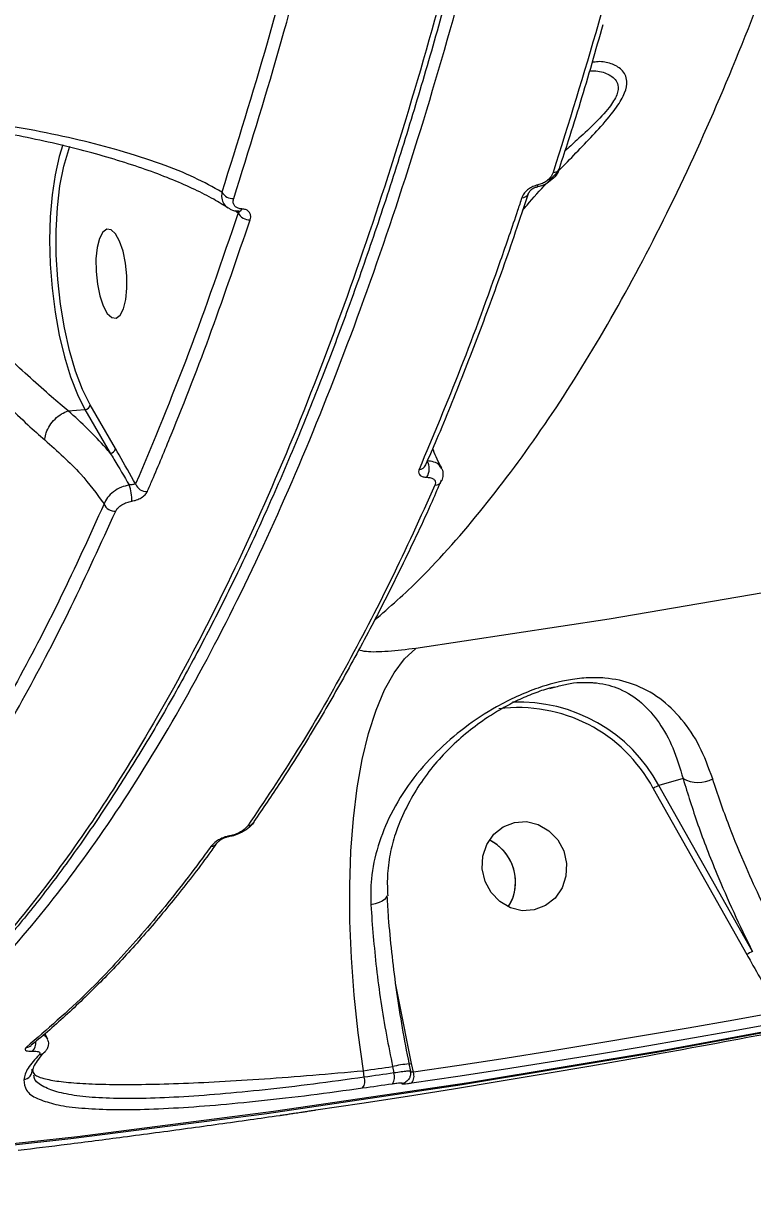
# Model space of a CAD drawing. Header units: millimetres. Extents: x -4335 to 4318, y -3792 to 3101.
# Drawn here: x 1730 to 1803, y -588 to -470.4 of the extents above; entities that cross this region are included whole.
import ezdxf

# ---------------------------------------------------------------- set-up
doc = ezdxf.new("R2010")
doc.units = ezdxf.units.MM
for name, color, linetype in [('DIKOM_ЗОНА', 80, 'Continuous'), ('DIKOM_ОБЪЕКТ', 7, 'Continuous'), ('DIKOM_РАЗМЕР_ЗОНА', 7, 'Continuous'), ('DIKOM_РАЗМЕР_ОБЪЕКТА', 7, 'Continuous')]:
    doc.layers.add(name, color=color, linetype=linetype)
doc.styles.add('style1', font='arial.ttf', dxfattribs={"width": 0.8})
doc.dimstyles.new('1-50', dxfattribs={"dimtxt": 300, "dimasz": 200, "dimexe": 100, "dimexo": 0, "dimgap": 100, "dimtad": 1, "dimtxsty": 'style1', "dimcen": 200, "dimclrd": 7, "dimclre": 7, "dimclrt": 7, "dimadec": 1, "dimazin": 2, "dimtfac": 1, "dimtmove": 0, "dimatfit": 2, "dimfxl": 0, "dimlwd": 25, "dimlwe": 18, "dimarcsym": 0})

# ---------------------------------------------------------------- blocks, each defined once
blk = doc.blocks.new('*D1')
at = {"layer": 'Defpoints', "color": 0, "transparency": 16777216}
for p in [(4316.09, -116.68), (-3504.99, -2016.22), (4316.09, -3691.68)]:
    blk.add_point(p, dxfattribs=at)
at = {"layer": 'DIKOM_РАЗМЕР_ЗОНА', "color": 7, "lineweight": 18, "transparency": 16777216}
for p, q in [((4316.09, -116.68), (4316.09, -3791.68)), ((-3504.99, -2016.22), (-3504.99, -3791.68))]:
    blk.add_line(p, q, dxfattribs=at)
at = {"layer": 'DIKOM_РАЗМЕР_ЗОНА', "color": 7, "lineweight": 25, "transparency": 16777216}
blk.add_line((-3304.99, -3691.68), (4116.09, -3691.68), dxfattribs=at)
at = {"layer": 'DIKOM_РАЗМЕР_ЗОНА', "color": 7, "transparency": 16777216}
for points in [[(-3304.99, -3658.35), (-3304.99, -3725.02), (-3504.99, -3691.68)], [(4116.09, -3658.35), (4116.09, -3725.02), (4316.09, -3691.68)]]:
    blk.add_solid(points, dxfattribs=at)
at = {"layer": 'DIKOM_РАЗМЕР_ЗОНА', "color": 7, "transparency": 16777216, "insert": (133.35, -3438.51), "char_height": 300, "attachment_point": 5, "style": 'style1'}
blk.add_mtext('7850', dxfattribs=at)
blk = doc.blocks.new('*D2')
at = {"layer": 'Defpoints', "color": 0, "transparency": 16777216}
for p in [(2711.72, 601.17), (-2007.01, 181.47), (-2007.01, -2298.93)]:
    blk.add_point(p, dxfattribs=at)
at = {"layer": 'DIKOM_РАЗМЕР_ОБЪЕКТА', "color": 7, "lineweight": 18, "transparency": 16777216}
for p, q in [((2711.72, 601.17), (2711.72, -2398.93)), ((-2007.01, 181.47), (-2007.01, -2398.93))]:
    blk.add_line(p, q, dxfattribs=at)
at = {"layer": 'DIKOM_РАЗМЕР_ОБЪЕКТА', "color": 7, "lineweight": 25, "transparency": 16777216}
blk.add_line((2511.72, -2298.93), (-1807.01, -2298.93), dxfattribs=at)
at = {"layer": 'DIKOM_РАЗМЕР_ОБЪЕКТА', "color": 7, "transparency": 16777216}
for points in [[(-1807.01, -2265.6), (-1807.01, -2332.27), (-2007.01, -2298.93)], [(2511.72, -2265.6), (2511.72, -2332.27), (2711.72, -2298.93)]]:
    blk.add_solid(points, dxfattribs=at)
at = {"layer": 'DIKOM_РАЗМЕР_ОБЪЕКТА', "color": 7, "transparency": 16777216, "insert": (-22.56, -2045.76), "char_height": 300, "attachment_point": 5, "style": 'style1'}
blk.add_mtext('4750', dxfattribs=at)

msp = doc.modelspace()

# ---------------------------------------------------------------- linework, layer by layer
at = {"layer": 'DIKOM_ЗОНА', "color": 3, "lineweight": 15}
msp.add_lwpolyline([(1629.814, 3100.338, -0.4205658), (4317.777, 469.92), (4317.777, -16.224, -0.4142136), (1317.777, -3016.224), (-2004.986, -3016.224, -0.4142136), (-3504.986, -1516.224), (-3504.986, 1600.338, -0.4142136), (-2004.986, 3100.338), (1629.814, 3100.338)], format="xyb", dxfattribs=at)
at = {"layer": 'DIKOM_ОБЪЕКТ', "color": 7, "linetype": 'Continuous', "lineweight": 15}
for p, q in [((1783.72, -484.961), (1783.736, -484.899)), ((1781.43, -486.866), (1781.425, -486.868)), ((1751.189, -489.21), (1751.503, -489.441)), ((1751.567, -489.289), (1751.585, -489.288)), ((1739.214, -513.088), (1736.687, -508.704)), ((1734.481, -509.291), (1734.477, -509.292)), ((1734.481, -509.291), (1736.153, -509.155)), ((1736.153, -509.155), (1738.68, -513.54)), ((1771.876, -516.33), (1771.897, -516.276)), ((1782.715, -537.149), (1783.185, -537.025)), ((1796.083, -546.184), (1793.659, -546.874)), ((1793.09, -547.164), (1802.47, -563.821)), ((1803.039, -563.531), (1793.659, -546.874)), ((1753.071, -550.563), (1753.103, -550.515)), ((1750.707, -551.963), (1750.579, -551.987)), ((1749.39, -552.628), (1749.377, -552.646)), ((1767.601, -568.377), (1767.255, -566.7)), ((1768.877, -574.755), (1767.601, -568.377)), ((1732.149, -573.574), (1732.108, -573.617)), ((1768.599, -574.785), (1768.597, -574.783)), ((1768.599, -574.785), (1768.753, -575.533)), ((1769.057, -575.627), (1768.877, -574.755)), ((1730.933, -575.593), (1730.853, -575.307)), ((1764.135, -576.127), (1764.067, -575.471)), ((1766.978, -575.055), (1767.111, -575.701))]:
    msp.add_line(p, q, dxfattribs=at)
at = {"layer": 'DIKOM_ОБЪЕКТ', "color": 7, "linetype": 'Continuous', "lineweight": 15, "flags": 128}
for points in [[(1733.952, -482.627), (1733.581, -483.797), (1733.166, -485.613), (1732.862, -487.644), (1732.677, -489.848), (1732.615, -492.175), (1732.677, -494.576), (1732.862, -496.999), (1733.165, -499.391), (1733.581, -501.7), (1734.1, -503.876), (1734.711, -505.872), (1735.4, -507.645), (1736.153, -509.155)], [(1736.687, -508.704), (1735.918, -507.15), (1735.219, -505.315), (1734.606, -503.244), (1734.095, -500.986), (1733.698, -498.597), (1733.424, -496.134), (1733.28, -493.656), (1733.269, -491.224), (1733.393, -488.895), (1733.647, -486.728), (1734.025, -484.772), (1734.52, -483.077), (1734.644, -482.741)], [(1781.519, -486.644), (1781.51, -486.714), (1781.496, -486.772), (1781.479, -486.817), (1781.458, -486.848), (1781.434, -486.865), (1781.43, -486.866)], [(1739.271, -500), (1739.672, -499.7), (1740.002, -499.062), (1740.236, -498.139), (1740.354, -497.004), (1740.347, -495.75), (1740.215, -494.479), (1739.968, -493.293), (1739.628, -492.288), (1739.221, -491.547), (1738.78, -491.128), (1738.341, -491.067), (1737.94, -491.367), (1737.61, -492.005), (1737.376, -492.928), (1737.258, -494.063), (1737.265, -495.317), (1737.398, -496.589), (1737.644, -497.774), (1737.985, -498.779), (1738.392, -499.52), (1738.832, -499.939), (1739.271, -500)], [(1922.205, -499.468), (1903.404, -504.94), (1884.501, -510.053), (1865.505, -514.807), (1846.419, -519.199), (1827.251, -523.228), (1808.006, -526.893), (1788.691, -530.193), (1769.312, -533.126)], [(1764.067, -575.471), (1763.532, -571.689), (1763.124, -567.907), (1762.844, -564.16), (1762.696, -560.481), (1762.682, -556.905), (1762.801, -553.464), (1763.052, -550.189), (1763.434, -547.11), (1763.942, -544.256), (1764.571, -541.652), (1765.317, -539.322), (1766.172, -537.287), (1767.129, -535.566), (1768.179, -534.175), (1769.312, -533.126)], [(1908.197, -546.83), (1890.562, -551.814), (1871.446, -556.849), (1852.24, -561.53), (1832.947, -565.855), (1813.576, -569.822), (1794.13, -573.431), (1774.617, -576.679), (1755.041, -579.567), (1735.41, -582.094), (1715.729, -584.258), (1696.003, -586.058)], [(1695.34, -586.247), (1715.065, -584.446), (1734.746, -582.282), (1754.378, -579.756), (1773.953, -576.868), (1793.466, -573.619), (1812.912, -570.011), (1832.284, -566.044), (1851.576, -561.719), (1870.783, -557.038), (1889.898, -552.002), (1900.703, -548.988)], [(1784.12, -553.437), (1784.404, -554.686), (1784.346, -555.957), (1783.95, -557.147), (1783.248, -558.16), (1782.298, -558.914), (1781.175, -559.347), (1779.972, -559.426), (1778.786, -559.142), (1777.712, -558.52), (1776.837, -557.609), (1776.234, -556.484), (1775.949, -555.236), (1776.008, -553.965), (1776.404, -552.774), (1777.105, -551.761), (1778.056, -551.007), (1779.178, -550.574), (1780.381, -550.495), (1781.568, -550.779), (1782.642, -551.401), (1783.516, -552.312), (1784.12, -553.437)], [(1750.668, -551.92), (1750.66, -551.948), (1750.65, -551.97), (1750.638, -551.984), (1750.625, -551.992), (1750.621, -551.993)], [(1766.37, -557.938), (1766.32, -558.114), (1766.173, -558.289), (1765.936, -558.456), (1765.617, -558.606), (1765.23, -558.735), (1764.79, -558.837)], [(1805.754, -569.572), (1801.179, -570.399), (1796.601, -571.205), (1792.019, -571.992), (1787.434, -572.759), (1782.845, -573.506), (1778.252, -574.233), (1773.656, -574.94), (1769.057, -575.627)], [(1768.898, -576.704), (1773.501, -576.016), (1778.101, -575.308), (1782.697, -574.581), (1787.29, -573.833), (1791.879, -573.066), (1796.465, -572.278), (1801.047, -571.471), (1805.625, -570.643)], [(1791.212, -574.245), (1786.841, -575.015), (1782.256, -575.802), (1777.666, -576.57), (1773.073, -577.317), (1768.477, -578.045), (1763.877, -578.752), (1759.274, -579.44)], [(1764.067, -575.471), (1764.431, -575.419), (1764.795, -575.368), (1765.159, -575.316), (1765.523, -575.264), (1765.886, -575.212), (1766.25, -575.159), (1766.614, -575.107), (1766.978, -575.055)], [(1767.111, -575.701), (1766.739, -575.755), (1766.367, -575.808), (1765.995, -575.862), (1765.623, -575.915), (1765.251, -575.968), (1764.879, -576.021), (1764.507, -576.074), (1764.135, -576.127)], [(1763.973, -577.203), (1764.346, -577.151), (1764.718, -577.098), (1765.091, -577.045), (1765.463, -576.991), (1765.835, -576.938), (1766.207, -576.884), (1766.58, -576.831), (1766.952, -576.777)], [(1755.669, -579.985), (1755.297, -580.039), (1754.925, -580.093), (1754.552, -580.146), (1754.18, -580.2), (1753.808, -580.253), (1753.435, -580.306), (1753.063, -580.359), (1752.69, -580.412)]]:
    msp.add_lwpolyline(points, dxfattribs=at)
at = {"layer": 'DIKOM_ОБЪЕКТ', "color": 7, "linetype": 'Continuous', "lineweight": 15}
for centre, radius, start, end in [((1783.054, -484.685), 0.721, 270.21078, 337.47756), ((1750.953, -486.785), 1.221, 207.83501, 275.11335), ((1779.924, -487.198), 0.721, 270.09668, 337.94026), ((1752.592, -488.93), 1.203, 205.16789, 275.39499), ((1751.506, -488.904), 0.392, 281.55083, 338.38854), ((1736.113, -508.566), 0.591, 273.88669, 346.50229), ((1738.64, -512.951), 0.591, 273.88092, 346.49545), ((1769.607, -514.423), 0.752, 271.67312, 336.63328), ((1768.968, -515.115), 1.679, 329.77946, 28.75801), ((1736.815, -518.159), 4.024, 357.13533, 20.80498), ((1742.318, -516.226), 1.16, 200.4688, 274.44584), ((1771.194, -515.996), 0.76, 272.06291, 333.95259), ((1739.146, -518.188), 1.166, 202.41035, 274.10593), ((1779.558, -554.407), 15.349, 28.15617, 97.28031), ((1779.629, -554.436), 15.938, 28.32675, 92.34629), ((1797.573, -543.376), 3.179, 242.05558, 297.60089), ((1794.942, -550.088), 3.461, 111.76092, 122.35384), ((1752.411, -550.087), 0.814, 274.05829, 324.2239), ((1774.681, -556.473), 4.587, 20.1121, 64.48859), ((1774.633, -556.537), 4.665, 327.44676, 64.29993), ((1748.713, -552.155), 0.826, 274.30699, 323.49646), ((1774.676, -556.554), 4.62, 327.34176, 21.0253), ((1804.33, -566.759), 3.476, 111.78948, 122.33501), ((1730.211, -572.272), 0.859, 275.05318, 309.94793), ((1730.153, -572.711), 1.085, 312.19666, 8.59963), ((1731.473, -572.976), 0.903, 276.11546, 314.74286), ((1770.466, -590.876), 16.201, 96.62594, 102.43414), ((1767.571, -568.325), 6.561, 279.04534, 281.47658), ((1729.874, -575.407), 0.984, 278.37744, 5.82325), ((1765.989, -576.085), 1.186, 324.2805, 18.86786), ((1767.948, -576.013), 1.174, 323.98221, 19.20985), ((1763.01, -576.508), 1.188, 324.17248, 18.71975), ((1767.776, -575.798), 0.957, 278.98627, 303.30413)]:
    msp.add_arc(centre, radius, start, end, dxfattribs=at)
for points, knots in [([(1696.003, -586.058), (1697.513, -585.572), (1701.612, -584.253), (1708.185, -581.012), (1715.658, -576.004), (1722.942, -569.694), (1730.005, -562.138), (1736.814, -553.361), (1743.346, -543.382), (1749.583, -532.193), (1755.52, -519.836), (1761.144, -506.361), (1766.427, -491.832), (1771.344, -476.314), (1775.877, -459.849), (1780.01, -442.443), (1783.745, -424.145), (1787.073, -405.019), (1789.98, -385.156), (1792.451, -364.648), (1794.45, -343.81), (1795.983, -322.695), (1797.078, -301.366), (1797.753, -279.621), (1798.005, -257.556), (1797.834, -235.266), (1797.229, -212.528), (1796.161, -189.364), (1794.623, -165.813), (1792.636, -142.236), (1790.21, -118.744), (1787.355, -95.446), (1784.078, -72.417), (1780.374, -49.701), (1776.259, -27.329), (1771.748, -5.369), (1766.866, 16.082), (1761.626, 36.907), (1756.426, 55.792), (1752.863, 67.441), (1751.272, 72.64)], [0, 0, 0, 0, 0.0156523, 0.0424897, 0.0694115, 0.0963765, 0.1233416, 0.1502635, 0.1771009, 0.2039381, 0.23086, 0.2578252, 0.2847902, 0.311712, 0.3385495, 0.3653868, 0.3923086, 0.4192736, 0.4462388, 0.4731606, 0.499998, 0.5258463, 0.55177, 0.5777323, 0.6036945, 0.6296183, 0.6554665, 0.6823039, 0.7092259, 0.736191, 0.7631561, 0.7900781, 0.8169154, 0.8437529, 0.8706749, 0.89764, 0.9246051, 0.9515271, 0.9783644, 1, 1, 1, 1]), ([(1749.398, 72.488), (1750.552, 68.735), (1753.662, 58.626), (1758.47, 41.56), (1763.724, 21.192), (1768.674, 0.026), (1773.295, -21.883), (1777.561, -44.479), (1781.379, -67.263), (1784.746, -90.153), (1787.669, -113.066), (1790.197, -136.374), (1792.302, -160.014), (1793.967, -183.907), (1795.155, -207.53), (1795.875, -230.807), (1796.141, -253.672), (1795.96, -276.497), (1795.312, -299.201), (1794.189, -321.7), (1792.614, -343.498), (1790.604, -364.537), (1788.184, -384.776), (1785.315, -404.545), (1781.987, -423.754), (1778.201, -442.321), (1774.04, -459.837), (1769.528, -476.266), (1764.694, -491.597), (1759.46, -506.082), (1753.827, -519.63), (1747.806, -532.171), (1741.794, -542.952), (1735.862, -552.138), (1730.069, -559.912), (1724.069, -566.796), (1717.878, -572.783), (1711.552, -577.72), (1706.632, -580.965), (1703.806, -582.249), (1703.142, -582.55)], [0, 0, 0, 0, 0.0161604, 0.0435372, 0.070935, 0.0983118, 0.1264838, 0.1546787, 0.1828507, 0.2102274, 0.2376252, 0.265002, 0.293174, 0.3213689, 0.3495408, 0.3769176, 0.4043154, 0.4316921, 0.4598641, 0.488059, 0.5162311, 0.5436078, 0.5710056, 0.5983824, 0.6265543, 0.6547492, 0.6829212, 0.7102978, 0.7376957, 0.7650724, 0.7932442, 0.8214392, 0.8496111, 0.8734383, 0.8972936, 0.9211489, 0.9452304, 0.9693114, 0.9927828, 1, 1, 1, 1]), ([(1765.15, -530.32), (1766.676, -528.976), (1770.404, -525.691), (1776.105, -519.125), (1782.264, -510.854), (1788.174, -501.455), (1793.817, -491.025), (1799.17, -479.571), (1804.22, -467.097), (1808.964, -453.643), (1813.391, -439.259), (1817.481, -424.015), (1821.215, -407.979), (1824.579, -391.192), (1827.56, -373.666), (1830.161, -355.444), (1832.377, -336.592), (1834.2, -317.2), (1835.621, -297.358), (1836.632, -277.111), (1837.225, -256.486), (1837.406, -235.523), (1837.179, -214.301), (1836.547, -192.92), (1835.512, -171.477), (1834.076, -150.022), (1832.231, -128.59), (1829.988, -107.217), (1827.361, -85.984), (1824.364, -64.99), (1821.012, -44.33), (1817.58, -25.584), (1814.183, -8.668), (1811.951, 1.377), (1810.834, 6.4)], [0, 0, 0, 0, 0.0221436, 0.0541073, 0.0861223, 0.1181372, 0.1501014, 0.1819646, 0.2138292, 0.2457941, 0.2778099, 0.309826, 0.341791, 0.3736557, 0.4055426, 0.4375298, 0.469568, 0.5016063, 0.5335939, 0.5654811, 0.5974198, 0.6294585, 0.6615483, 0.6936385, 0.7256777, 0.7576167, 0.7896343, 0.8217518, 0.8539205, 0.8860897, 0.9182079, 0.9502259, 0.9751129, 1, 1, 1, 1]), ([(1793.142, -343.573), (1793.048, -344.731), (1792.668, -349.415), (1791.895, -357.472), (1790.824, -367.716), (1789.645, -377.758), (1788.367, -387.612), (1786.987, -397.28), (1785.507, -406.766), (1783.926, -416.073), (1782.242, -425.204), (1780.456, -434.16), (1778.568, -442.945), (1776.575, -451.562), (1774.48, -459.997), (1772.291, -468.226), (1770.016, -476.21), (1767.659, -483.932), (1765.223, -491.389), (1762.705, -498.586), (1760.107, -505.525), (1757.425, -512.21), (1754.661, -518.641), (1751.813, -524.821), (1748.88, -530.751), (1745.86, -536.433), (1742.755, -541.862), (1739.574, -547.025), (1736.328, -551.899), (1733.027, -556.468), (1729.675, -560.726), (1726.27, -564.677), (1722.811, -568.323), (1719.299, -571.665), (1715.73, -574.702), (1712.107, -577.443), (1708.423, -579.858), (1705.543, -581.554), (1703.876, -582.341), (1703.471, -582.533)], [0, 0, 0, 0, 0.0093053, 0.0376278, 0.0658035, 0.0938536, 0.1218102, 0.149705, 0.1775704, 0.2054382, 0.2333323, 0.2612818, 0.2893185, 0.3174741, 0.3457804, 0.3741225, 0.4023626, 0.4304688, 0.4584736, 0.4864084, 0.5143054, 0.5421963, 0.5701082, 0.5980673, 0.6261052, 0.654253, 0.6825419, 0.7109234, 0.7392495, 0.7674265, 0.7954872, 0.8234613, 0.8513771, 0.8792632, 0.9071469, 0.9350502, 0.9629944, 0.9910072, 1, 1, 1, 1]), ([(1799.068, -420.912), (1797.942, -426.702), (1795.689, -438.281), (1791.839, -454.76), (1787.673, -470.608), (1784.595, -480.473), (1783.057, -485.406)], [0, 0, 0, 0, 0.2485943, 0.4971903, 0.7485946, 1, 1, 1, 1]), ([(1765.838, -423.011), (1764.716, -428.787), (1762.471, -440.339), (1758.631, -456.78), (1754.477, -472.592), (1751.408, -482.434), (1749.873, -487.355)], [0, 0, 0, 0, 0.2485958, 0.4971897, 0.7485941, 1, 1, 1, 1]), ([(1751.061, -488.001), (1752.583, -483.125), (1755.625, -473.372), (1759.779, -457.598), (1763.648, -441.071), (1765.925, -429.362), (1767.063, -423.508)], [0, 0, 0, 0, 0.2485941, 0.4971892, 0.7485942, 1, 1, 1, 1]), ([(1788.039, -470.571), (1787.672, -471.871), (1786.551, -475.838), (1785.099, -480.607), (1783.987, -483.993), (1783.694, -484.884)], [0, 0, 0, 0, 0.2642713, 0.8062423, 1, 1, 1, 1]), ([(1779.989, -489.222), (1780.141, -489.035), (1781.535, -487.32), (1783.717, -485.128), (1786.214, -482.536), (1787.947, -480.703), (1789.421, -478.942), (1790.327, -477.364), (1790.552, -476.006), (1789.986, -475.005), (1788.881, -474.432), (1787.823, -474.217), (1787.161, -474.326), (1786.96, -474.359)], [0, 0, 0, 0, 0.0233549, 0.2147233, 0.2956953, 0.3777279, 0.4699565, 0.5439046, 0.6179218, 0.7265649, 0.8372967, 0.9504378, 1, 1, 1, 1]), ([(1786.71, -475.185), (1786.989, -475.188), (1787.779, -475.198), (1788.868, -475.6), (1789.647, -476.39), (1789.546, -477.572), (1788.669, -478.979), (1787.184, -480.537), (1785.621, -481.996), (1784.63, -482.889), (1784.226, -483.253)], [0, 0, 0, 0, 0.0964656, 0.2726227, 0.4355547, 0.5420559, 0.6482515, 0.7856648, 0.9126212, 1, 1, 1, 1]), ([(1723.826, -480.023), (1722.381, -479.906), (1719.491, -479.673), (1715.492, -480.138), (1712.49, -480.914), (1710.499, -481.765), (1709.099, -482.628), (1708.02, -483.788), (1707.641, -485.4), (1708.415, -487.543), (1710.357, -490.129), (1713.334, -493.267), (1716.809, -496.844), (1720.334, -500.431), (1723.472, -503.685), (1726.023, -506.325), (1728.353, -508.694), (1730.365, -510.666), (1731.57, -511.721), (1732.129, -512.211)], [0, 0, 0, 0, 0.0760759, 0.1521362, 0.2132074, 0.2445039, 0.275716, 0.313013, 0.3506368, 0.4012608, 0.4758016, 0.5507651, 0.641767, 0.7326394, 0.7938299, 0.8549383, 0.9055417, 0.956102, 1, 1, 1, 1]), ([(1734.477, -509.292), (1734.477, -509.292), (1733.936, -508.886), (1732.719, -507.802), (1730.708, -506.021), (1728.332, -503.837), (1725.707, -501.45), (1722.431, -498.519), (1718.709, -495.327), (1714.997, -492.177), (1711.759, -489.449), (1709.846, -487.471), (1708.964, -486.027), (1708.669, -485.096), (1708.77, -484.382), (1709.18, -483.6), (1709.931, -482.881), (1711.316, -482.147), (1713.324, -481.431), (1715.61, -480.883), (1717.429, -480.774), (1718.11, -480.733)], [0, 0, 0, 0, 0.0000143, 0.048855, 0.1063807, 0.1639676, 0.234873, 0.3058726, 0.4119226, 0.5180996, 0.603491, 0.688328, 0.7156084, 0.7427859, 0.7754021, 0.78176, 0.8207161, 0.8548636, 0.8891422, 0.9585039, 1, 1, 1, 1]), ([(1749.873, -487.355), (1748.99, -486.866), (1747.225, -485.886), (1743.755, -484.489), (1739.878, -483.229), (1735.627, -482.117), (1731.195, -481.173), (1727.202, -480.484), (1724.663, -480.137), (1723.826, -480.023)], [0, 0, 0, 0, 0.161917, 0.3238372, 0.4936323, 0.6385902, 0.7839137, 0.9287408, 1, 1, 1, 1]), ([(1750.508, -488.971), (1750.039, -488.675), (1749.049, -488.051), (1747.185, -487.099), (1745.004, -486.131), (1742.54, -485.186), (1739.821, -484.277), (1736.869, -483.415), (1733.726, -482.615), (1730.431, -481.894), (1727.347, -481.303), (1725.298, -480.989), (1724.444, -480.858)], [0, 0, 0, 0, 0.0938697, 0.1979321, 0.3028793, 0.4084501, 0.5143723, 0.6203308, 0.7256553, 0.828504, 0.9285095, 1, 1, 1, 1]), ([(1783.705, -484.956), (1783.689, -485.018), (1783.609, -485.332), (1783.258, -485.833), (1782.649, -486.38), (1781.999, -486.74), (1781.578, -486.814), (1781.425, -486.841)], [0, 0, 0, 0, 0.0683499, 0.3422478, 0.6073654, 0.8566694, 1, 1, 1, 1]), ([(1783.057, -485.406), (1782.979, -485.575), (1782.843, -485.872), (1782.434, -486.248), (1781.993, -486.516), (1781.677, -486.601), (1781.519, -486.644)], [0, 0, 0, 0, 0.3291952, 0.5797545, 0.7885673, 1, 1, 1, 1]), ([(1781.519, -486.644), (1781.352, -486.69), (1781.022, -486.78), (1780.558, -487.064), (1780.17, -487.432), (1779.988, -487.737), (1779.931, -487.901), (1779.925, -487.919)], [0, 0, 0, 0, 0.2147314, 0.4259128, 0.6817168, 0.9641433, 1, 1, 1, 1]), ([(1749.873, -487.355), (1749.857, -487.507), (1749.816, -487.885), (1749.974, -488.405), (1750.231, -488.793), (1750.463, -488.917), (1750.521, -488.948)], [0, 0, 0, 0, 0.2360494, 0.588834, 0.897305, 1, 1, 1, 1]), ([(1780.579, -487.441), (1780.145, -488.765), (1778.894, -492.58), (1776.733, -498.618), (1774.103, -505.541), (1771.95, -510.902), (1770.648, -513.869), (1770.277, -514.713)], [0, 0, 0, 0, 0.1355952, 0.3907061, 0.6452049, 0.8989946, 1, 1, 1, 1]), ([(1781.424, -486.868), (1781.42, -486.869), (1781.375, -486.876), (1781.267, -486.909), (1781.108, -486.975), (1780.932, -487.078), (1780.76, -487.219), (1780.626, -487.385), (1780.604, -487.441), (1780.592, -487.471)], [0, 0, 0, 0, 0.0090019, 0.1044904, 0.2067976, 0.3411699, 0.517618, 0.7437437, 1, 1, 1, 1]), ([(1751.568, -489.287), (1751.561, -489.287), (1751.295, -489.299), (1750.916, -489.221), (1750.636, -489.016), (1750.552, -488.954)], [0, 0, 0, 0, 0.0178367, 0.7027808, 1, 1, 1, 1]), ([(1751.87, -489.049), (1751.742, -489.033), (1751.487, -489.001), (1751.212, -488.83), (1751.036, -488.58), (1750.989, -488.29), (1751.041, -488.084), (1751.061, -488.001)], [0, 0, 0, 0, 0.192083, 0.3835701, 0.5902144, 0.834058, 1, 1, 1, 1]), ([(1779.925, -487.919), (1779.783, -488.348), (1779.072, -490.49), (1777.072, -496.315), (1773.834, -505.143), (1771.031, -511.829), (1769.629, -515.175)], [0, 0, 0, 0, 0.0441418, 0.2207206, 0.6100178, 1, 1, 1, 1]), ([(1751.503, -489.441), (1749.873, -494.208), (1746.609, -503.757), (1743.025, -512.336), (1741.231, -516.632)], [0, 0, 0, 0, 0.4992733, 1, 1, 1, 1]), ([(1742.408, -517.383), (1742.568, -517.01), (1743.371, -515.146), (1745.558, -509.89), (1748.887, -501.335), (1751.431, -493.865), (1752.705, -490.127)], [0, 0, 0, 0, 0.0441418, 0.2207217, 0.6100152, 1, 1, 1, 1]), ([(1751.632, -489.296), (1751.634, -489.297), (1751.641, -489.3), (1751.594, -489.288), (1751.521, -489.287), (1751.465, -489.293), (1751.444, -489.295)], [0, 0, 0, 0, 0.1829192, 0.5458035, 0.8358589, 1, 1, 1, 1]), ([(1751.607, -489.283), (1751.612, -489.286), (1751.643, -489.299), (1751.629, -489.338), (1751.589, -489.388), (1751.528, -489.426), (1751.503, -489.441)], [0, 0, 0, 0, 0.0593896, 0.3509626, 0.7334497, 1, 1, 1, 1]), ([(1752.705, -490.127), (1752.727, -490.042), (1752.781, -489.831), (1752.731, -489.532), (1752.546, -489.274), (1752.263, -489.098), (1752.002, -489.065), (1751.87, -489.049)], [0, 0, 0, 0, 0.1655263, 0.4120348, 0.6200751, 0.8097392, 1, 1, 1, 1]), ([(2137.728, -495.855), (2127.017, -501.098), (2105.595, -511.584), (2073.287, -527.575), (2040.84, -543.809), (2008.264, -560.332), (1975.59, -577.16), (1942.844, -594.314), (1910.056, -611.819), (1877.251, -629.69), (1844.499, -647.915), (1811.832, -666.504), (1779.275, -685.471), (1746.85, -704.816), (1714.588, -724.533), (1682.105, -744.877), (1649.432, -765.867), (1616.596, -787.501), (1584.033, -809.496), (1550.239, -832.886), (1515.282, -857.718), (1479.227, -884.008), (1443.59, -910.63), (1408.392, -937.529), (1373.425, -964.824), (1338.694, -992.479), (1304.178, -1020.438), (1270.085, -1048.467), (1236.375, -1076.507), (1214.223, -1095.146), (1203.15, -1104.464)], [0, 0, 0, 0, 0.0329727, 0.0659486, 0.0989209, 0.13202, 0.1651228, 0.1982215, 0.2314412, 0.2646699, 0.2978982, 0.331117, 0.3643418, 0.3975767, 0.4308113, 0.4640357, 0.4985455, 0.533067, 0.5675885, 0.6020985, 0.6415012, 0.6809274, 0.7203631, 0.7597922, 0.7991976, 0.8393434, 0.8795083, 0.9196818, 0.9598508, 1, 1, 1, 1]), ([(2134.441, -501.267), (2129.286, -503.829), (2116.882, -509.995), (2097.225, -519.825), (2075.518, -530.734), (2054.088, -541.585), (2032.897, -552.404), (2011.948, -563.192), (1991.057, -574.049), (1970.246, -584.97), (1949.538, -595.948), (1928.954, -606.977), (1908.514, -618.052), (1888.238, -629.166), (1868.142, -640.315), (1848.243, -651.492), (1828.556, -662.695), (1809.095, -673.917), (1789.864, -685.16), (1770.764, -696.482), (1751.723, -707.922), (1732.701, -719.508), (1713.754, -731.208), (1694.904, -743.01), (1676.149, -754.914), (1657.487, -766.925), (1638.935, -779.032), (1620.48, -791.244), (1602.093, -803.577), (1583.735, -816.055), (1565.409, -828.675), (1547.143, -841.419), (1528.965, -854.264), (1510.903, -867.191), (1492.911, -880.23), (1474.953, -893.406), (1456.982, -906.745), (1439.018, -920.233), (1421.054, -933.867), (1403.086, -947.648), (1385.109, -961.574), (1367.116, -975.646), (1349.104, -989.861), (1331.066, -1004.218), (1312.997, -1018.715), (1294.893, -1033.351), (1276.748, -1048.123), (1258.553, -1063.03), (1240.309, -1078.069), (1223.979, -1091.588), (1213.772, -1100.08), (1209.629, -1103.527)], [0, 0, 0, 0, 0.0160645, 0.0386563, 0.061041, 0.0833287, 0.104928, 0.1264641, 0.14792, 0.1692778, 0.1905216, 0.2116357, 0.2326061, 0.25342, 0.2740655, 0.2945322, 0.3148105, 0.3348923, 0.3547703, 0.3744647, 0.394285, 0.4141314, 0.4339367, 0.4537069, 0.4734483, 0.4931673, 0.5128721, 0.5325076, 0.5521767, 0.5719317, 0.5917476, 0.6115994, 0.6314614, 0.6513005, 0.6710941, 0.6910604, 0.7111297, 0.7313103, 0.7516099, 0.7720361, 0.7925966, 0.8132989, 0.8341506, 0.8551588, 0.8763307, 0.8976732, 0.919193, 0.9408966, 0.9628005, 0.9848998, 1, 1, 1, 1]), ([(1732.129, -512.211), (1732.131, -512.175), (1732.144, -511.947), (1732.255, -511.46), (1732.602, -510.761), (1733.139, -510.1), (1733.793, -509.564), (1734.249, -509.382), (1734.477, -509.292)], [0, 0, 0, 0, 0.0319639, 0.2048769, 0.4036476, 0.6024306, 0.8012221, 1, 1, 1, 1]), ([(1738.68, -513.54), (1738.531, -513.363), (1737.308, -511.91), (1735.803, -510.516), (1734.481, -509.291)], [0, 0, 0, 0, 0.1214255, 1, 1, 1, 1]), ([(1732.129, -512.211), (1733.389, -513.337), (1735.711, -515.411), (1737.329, -517.621), (1738.069, -518.632)], [0, 0, 0, 0, 0.5425605, 1, 1, 1, 1]), ([(1738.68, -513.54), (1738.806, -513.745), (1739.454, -514.802), (1740.076, -515.869), (1740.577, -516.729)], [0, 0, 0, 0, 0.1941092, 1, 1, 1, 1]), ([(1741.231, -516.632), (1740.677, -515.655), (1740.006, -514.469), (1739.332, -513.295), (1739.214, -513.088)], [0, 0, 0, 0, 0.8242613, 1, 1, 1, 1]), ([(1770.99, -513.075), (1771.005, -513.124), (1771.204, -513.763), (1771.55, -514.418), (1771.87, -515.024)], [0, 0, 0, 0, 0.0755563, 1, 1, 1, 1]), ([(1771.831, -515.032), (1771.768, -514.921), (1771.623, -514.663), (1771.138, -514.394), (1770.674, -514.336), (1770.44, -514.307)], [0, 0, 0, 0, 0.2738958, 0.6337765, 1, 1, 1, 1]), ([(1769.629, -515.175), (1769.617, -515.205), (1769.566, -515.336), (1769.568, -515.552), (1769.724, -515.774), (1770.008, -515.925), (1770.282, -515.948), (1770.419, -515.96)], [0, 0, 0, 0, 0.0733507, 0.3225721, 0.5550802, 0.7774215, 1, 1, 1, 1]), ([(1770.419, -515.96), (1770.558, -515.972), (1770.836, -515.996), (1771.123, -516.149), (1771.283, -516.372), (1771.286, -516.591), (1771.233, -516.725), (1771.221, -516.756)], [0, 0, 0, 0, 0.2210682, 0.4418742, 0.6744811, 0.9251211, 1, 1, 1, 1]), ([(1771.837, -515.028), (1771.859, -515.057), (1772.007, -515.256), (1772.033, -515.721), (1771.987, -516.14), (1771.878, -516.313), (1771.869, -516.328)], [0, 0, 0, 0, 0.0805648, 0.5439744, 0.9605547, 1, 1, 1, 1]), ([(1740.577, -516.729), (1740.316, -516.798), (1739.756, -516.944), (1738.978, -517.398), (1738.344, -517.991), (1738.16, -518.419), (1738.069, -518.632)], [0, 0, 0, 0, 0.2241365, 0.480733, 0.7414895, 1, 1, 1, 1]), ([(1741.231, -516.632), (1741.195, -516.641), (1741.124, -516.659), (1740.957, -516.688), (1740.78, -516.711), (1740.647, -516.724), (1740.589, -516.728), (1740.577, -516.729)], [0, 0, 0, 0, 0.2945009, 0.573881, 0.8144911, 0.9604333, 1, 1, 1, 1]), ([(1771.221, -516.756), (1769.763, -519.964), (1766.848, -526.38), (1762.234, -535.204), (1757.461, -543.481), (1754.133, -548.426), (1752.469, -550.899)], [0, 0, 0, 0, 0.2490977, 0.4981938, 0.749098, 1, 1, 1, 1]), ([(1771.855, -516.259), (1771.546, -516.974), (1770.305, -519.841), (1768.049, -524.594), (1765.092, -530.511), (1762.053, -536.142), (1758.94, -541.495), (1755.946, -546.303), (1753.958, -549.188), (1753.059, -550.494)], [0, 0, 0, 0, 0.053868, 0.2160364, 0.3783365, 0.540739, 0.703204, 0.8656849, 1, 1, 1, 1]), ([(1739.23, -519.351), (1739.296, -519.24), (1739.428, -519.019), (1739.836, -518.712), (1740.326, -518.474), (1740.674, -518.396), (1740.834, -518.36)], [0, 0, 0, 0, 0.2632486, 0.5266205, 0.7812983, 1, 1, 1, 1]), ([(1740.834, -518.36), (1740.994, -518.324), (1741.336, -518.248), (1741.816, -518.013), (1742.215, -517.711), (1742.343, -517.492), (1742.408, -517.383)], [0, 0, 0, 0, 0.2213679, 0.4744171, 0.7372937, 1, 1, 1, 1]), ([(1738.069, -518.632), (1736.615, -521.833), (1733.707, -528.234), (1729.104, -537.038), (1724.343, -545.296), (1721.023, -550.229), (1719.363, -552.696)], [0, 0, 0, 0, 0.2490966, 0.4981931, 0.7490991, 1, 1, 1, 1]), ([(1720.481, -553.494), (1722.133, -551.039), (1725.437, -546.131), (1730.199, -537.882), (1734.826, -529.043), (1737.762, -522.581), (1739.23, -519.351)], [0, 0, 0, 0, 0.2490978, 0.4981944, 0.7490962, 1, 1, 1, 1]), ([(1769.312, -533.126), (1768.351, -533.242), (1766.442, -533.472), (1764.428, -533.514), (1763.792, -533.349), (1763.555, -533.287)], [0, 0, 0, 0, 0.3885805, 0.7721685, 1, 1, 1, 1]), ([(1799.045, -546.193), (1798.63, -545.067), (1797.8, -542.813), (1795.988, -540.158), (1793.827, -538.044), (1791.291, -536.656), (1788.792, -536.079), (1786.603, -536.037), (1784.37, -536.265), (1781.886, -536.915), (1779.406, -537.919), (1776.893, -539.206), (1774.135, -541.027), (1771.257, -543.531), (1768.743, -546.427), (1766.775, -549.586), (1765.448, -552.882), (1764.767, -555.958), (1764.783, -557.968), (1764.79, -558.837)], [0, 0, 0, 0, 0.0759077, 0.1519067, 0.2286334, 0.3051889, 0.368861, 0.4016192, 0.434332, 0.4904589, 0.5282349, 0.5660845, 0.6308767, 0.6957709, 0.7645207, 0.8332286, 0.8936806, 0.9540612, 1, 1, 1, 1]), ([(1783.179, -537.005), (1783.079, -537.027), (1782.467, -537.161), (1781.288, -537.563), (1779.679, -538.217), (1778.063, -539.068), (1776.312, -540.139), (1774.479, -541.485), (1772.646, -543.123), (1770.96, -544.977), (1769.459, -547.042), (1768.203, -549.288), (1767.26, -551.54), (1766.678, -553.781), (1766.399, -555.878), (1766.459, -557.284), (1766.487, -557.932)], [0, 0, 0, 0, 0.0103383, 0.0635322, 0.1197355, 0.1785005, 0.2424797, 0.3239713, 0.408749, 0.4972926, 0.5890562, 0.6827575, 0.7756821, 0.8513275, 0.9314726, 1, 1, 1, 1]), ([(1783.185, -537.025), (1783.607, -536.902), (1784.969, -536.506), (1786.376, -536.499), (1788.159, -536.652), (1789.979, -537.169), (1792.005, -538.51), (1793.719, -540.504), (1795.13, -543.006), (1795.762, -545.116), (1796.083, -546.184)], [0, 0, 0, 0, 0.0506724, 0.1637128, 0.1841365, 0.3190738, 0.4856991, 0.6578687, 0.8267941, 1, 1, 1, 1]), ([(1796.083, -546.184), (1796.552, -547.707), (1797.498, -550.777), (1799.264, -555.312), (1801.115, -559.584), (1802.396, -562.211), (1803.039, -563.531)], [0, 0, 0, 0, 0.2794483, 0.5634169, 0.7807128, 1, 1, 1, 1]), ([(1809.089, -568.109), (1807.874, -565.964), (1805.409, -561.614), (1802.681, -555.834), (1800.524, -550.639), (1799.564, -547.754), (1799.045, -546.193)], [0, 0, 0, 0, 0.284859, 0.5777492, 0.7715675, 1, 1, 1, 1]), ([(1752.469, -550.899), (1752.319, -551.069), (1752.097, -551.322), (1751.563, -551.632), (1751.152, -551.803), (1750.846, -551.887), (1750.699, -551.914), (1750.668, -551.92)], [0, 0, 0, 0, 0.4456022, 0.6623276, 0.8364769, 0.9657097, 1, 1, 1, 1]), ([(1753.061, -550.553), (1753.021, -550.616), (1752.837, -550.902), (1752.392, -551.269), (1751.731, -551.653), (1751.156, -551.887), (1750.814, -551.945), (1750.707, -551.963)], [0, 0, 0, 0, 0.0958205, 0.4347453, 0.6868456, 0.9016244, 1, 1, 1, 1]), ([(1750.668, -551.92), (1750.635, -551.926), (1750.482, -551.953), (1750.163, -552.042), (1749.729, -552.222), (1749.167, -552.546), (1748.931, -552.806), (1748.775, -552.979)], [0, 0, 0, 0, 0.0349283, 0.1620263, 0.3362457, 0.5591482, 1, 1, 1, 1]), ([(1750.47, -552.025), (1750.469, -552.025), (1750.408, -552.039), (1750.266, -552.085), (1750.031, -552.177), (1749.753, -552.323), (1749.48, -552.521), (1749.414, -552.602), (1749.378, -552.647)], [0, 0, 0, 0, 0.0016615, 0.085055, 0.2056696, 0.3899282, 0.6659855, 1, 1, 1, 1]), ([(1750.622, -551.993), (1750.617, -551.994), (1750.569, -552), (1750.517, -552.013), (1750.47, -552.025)], [0, 0, 0, 0, 0.0970711, 1, 1, 1, 1]), ([(1748.775, -552.979), (1748.585, -553.24), (1747.639, -554.546), (1745.154, -557.84), (1741.257, -562.551), (1736.065, -568.119), (1732.354, -571.336), (1730.287, -573.128)], [0, 0, 0, 0, 0.0321665, 0.1608347, 0.4183982, 0.6759597, 1, 1, 1, 1]), ([(1749.368, -552.616), (1749.097, -553.003), (1747.733, -554.948), (1745.214, -558.161), (1741.815, -562.232), (1738.36, -565.977), (1734.848, -569.393), (1732.31, -571.699), (1730.926, -572.776), (1730.749, -572.914)], [0, 0, 0, 0, 0.0462378, 0.232478, 0.4182719, 0.6033937, 0.7879727, 0.9728496, 1, 1, 1, 1]), ([(1884.821, -553.362), (1884.142, -553.55), (1877.428, -555.405), (1864.603, -558.637), (1846.347, -563.039), (1828.009, -567.096), (1809.637, -570.869), (1797.347, -573.121), (1791.215, -574.244)], [0, 0, 0, 0, 0.0220567, 0.217813, 0.4135686, 0.6093257, 0.8050881, 1, 1, 1, 1]), ([(1766.41, -557.948), (1766.45, -558.673), (1766.554, -560.519), (1766.853, -563.594), (1767.288, -567.136), (1767.853, -570.722), (1768.303, -573.281), (1768.595, -574.622), (1768.628, -574.776)], [0, 0, 0, 0, 0.134286, 0.3422972, 0.5518995, 0.7623822, 0.9728665, 1, 1, 1, 1]), ([(1863.974, -558.755), (1844.41, -570.712), (1808.789, -592.482), (1757.24, -624.303), (1709.486, -654.103), (1662.083, -684.132), (1615.057, -714.439), (1568.289, -745.177), (1521.301, -776.594), (1474.081, -808.636), (1410.751, -852.103), (1363.408, -884.914), (1331.844, -906.788)], [0, 0, 0, 0, 0.1082188, 0.1970372, 0.285855, 0.3737794, 0.4617029, 0.5496882, 0.6376743, 0.7282491, 0.8188244, 1, 1, 1, 1]), ([(1764.79, -558.837), (1764.95, -560.942), (1765.274, -565.212), (1766.111, -570.724), (1766.769, -574.009), (1766.978, -575.055)], [0, 0, 0, 0, 0.39848, 0.8085156, 1, 1, 1, 1]), ([(1802.47, -563.821), (1802.616, -564.079), (1803.704, -566.001), (1804.803, -567.915), (1805.754, -569.572)], [0, 0, 0, 0, 0.13436, 1, 1, 1, 1]), ([(1350.587, -940.899), (1367.112, -930.897), (1400.163, -910.892), (1449.616, -880.622), (1498.953, -850.11), (1547.76, -819.533), (1596.009, -788.872), (1643.683, -758.087), (1691.117, -726.907), (1738.357, -695.363), (1785.409, -663.511), (1832.297, -631.384), (1879.025, -599.055), (1910.059, -577.358), (1925.576, -566.51)], [0, 0, 0, 0, 0.0844946, 0.1689889, 0.2535141, 0.3380387, 0.4206299, 0.5032205, 0.5858943, 0.6685688, 0.7514088, 0.8342495, 0.9171245, 1, 1, 1, 1]), ([(1732.378, -572.292), (1732.303, -572.158), (1732.217, -572.004), (1731.975, -571.923), (1731.945, -571.913)], [0, 0, 0, 0, 0.8748522, 1, 1, 1, 1]), ([(1732.365, -572.298), (1732.391, -572.34), (1732.499, -572.519), (1732.502, -572.891), (1732.378, -573.277), (1732.226, -573.508), (1732.126, -573.592), (1732.103, -573.611)], [0, 0, 0, 0, 0.0971816, 0.4098551, 0.6681786, 0.923761, 1, 1, 1, 1]), ([(1732.158, -571.725), (1732.189, -571.822), (1732.25, -572.009), (1732.354, -572.2), (1732.404, -572.292)], [0, 0, 0, 0, 0.5211915, 1, 1, 1, 1]), ([(1730.287, -573.128), (1730.271, -573.142), (1730.174, -573.225), (1730.119, -573.353), (1730.259, -573.464), (1730.517, -573.518), (1730.76, -573.516), (1730.882, -573.514)], [0, 0, 0, 0, 0.0639612, 0.3886227, 0.6455903, 0.8222884, 1, 1, 1, 1]), ([(1730.882, -573.514), (1731.009, -573.513), (1731.261, -573.51), (1731.533, -573.568), (1731.7, -573.682), (1731.616, -573.805), (1731.569, -573.874)], [0, 0, 0, 0, 0.1848902, 0.3685885, 0.6500105, 1, 1, 1, 1]), ([(1732.16, -573.589), (1732.11, -573.635), (1731.741, -573.969), (1731.333, -574.496), (1730.967, -575.104), (1730.886, -575.407), (1730.891, -575.49), (1730.891, -575.493)], [0, 0, 0, 0, 0.0500581, 0.367169, 0.6783847, 0.9865928, 1, 1, 1, 1]), ([(1731.569, -573.874), (1731.144, -574.332), (1730.289, -575.255), (1730.108, -576.003), (1730.017, -576.38)], [0, 0, 0, 0, 0.496491, 1, 1, 1, 1]), ([(1730.921, -575.453), (1730.948, -575.593), (1731.01, -575.922), (1732.023, -576.29), (1733.679, -576.583), (1735.834, -576.768), (1738.526, -576.861), (1741.751, -576.858), (1745.451, -576.762), (1749.577, -576.575), (1754.097, -576.294), (1758.923, -575.933), (1762.354, -575.625), (1764.067, -575.471)], [0, 0, 0, 0, 0.0781651, 0.1844479, 0.2747756, 0.3653824, 0.455709, 0.546342, 0.6372592, 0.727897, 0.8185021, 0.9093919, 1, 1, 1, 1]), ([(1764.135, -576.127), (1762.42, -576.364), (1758.984, -576.839), (1754.149, -577.4), (1749.618, -577.84), (1745.482, -578.135), (1741.773, -578.281), (1738.542, -578.268), (1735.848, -578.084), (1733.69, -577.733), (1732.067, -577.17), (1731.145, -576.577), (1731.054, -576.074), (1731.027, -575.93)], [0, 0, 0, 0, 0.0943654, 0.1890299, 0.2833932, 0.3777743, 0.4724554, 0.5668344, 0.6608634, 0.7551943, 0.849221, 0.9565874, 1, 1, 1, 1]), ([(1768.72, -575.54), (1768.721, -575.53), (1768.723, -575.502), (1768.413, -575.519), (1767.869, -575.581), (1767.364, -575.661), (1767.111, -575.701)], [0, 0, 0, 0, 0.1696074, 0.4464993, 0.7232521, 1, 1, 1, 1]), ([(1768.739, -575.534), (1768.75, -575.569), (1768.8, -575.719), (1768.758, -575.983), (1768.642, -576.263), (1768.484, -576.458), (1768.36, -576.563), (1768.305, -576.595), (1768.301, -576.597)], [0, 0, 0, 0, 0.0854463, 0.3756371, 0.6083009, 0.8085588, 0.9853534, 1, 1, 1, 1]), ([(1769.057, -575.627), (1769.005, -575.629), (1768.902, -575.632), (1768.784, -575.623), (1768.746, -575.608), (1768.727, -575.601)], [0, 0, 0, 0, 0.3325431, 0.665969, 1, 1, 1, 1]), ([(1730.017, -576.38), (1730.062, -576.747), (1730.152, -577.481), (1731.2, -578.276), (1732.429, -578.632), (1733.003, -578.798)], [0, 0, 0, 0, 0.3478221, 0.6956292, 1, 1, 1, 1]), ([(1766.952, -576.777), (1767.104, -576.757), (1767.408, -576.716), (1767.743, -576.689), (1767.937, -576.694), (1767.958, -576.72), (1767.929, -576.74), (1767.925, -576.743)], [0, 0, 0, 0, 0.2404651, 0.4809907, 0.7218573, 0.9628039, 1, 1, 1, 1]), ([(1767.925, -576.743), (1767.921, -576.746), (1767.893, -576.766), (1767.914, -576.792), (1768.107, -576.794), (1768.442, -576.767), (1768.746, -576.725), (1768.898, -576.704)], [0, 0, 0, 0, 0.0372005, 0.278168, 0.5190125, 0.7595549, 1, 1, 1, 1]), ([(1733.003, -578.798), (1733.003, -578.798), (1733.579, -578.962), (1735.129, -579.178), (1737.843, -579.373), (1741.149, -579.383), (1744.931, -579.236), (1749.153, -578.938), (1753.778, -578.492), (1758.714, -577.924), (1762.222, -577.443), (1763.973, -577.203)], [0, 0, 0, 0, 0.0000605, 0.125021, 0.2495805, 0.3745483, 0.4999177, 0.6248861, 0.7497929, 0.875095, 1, 1, 1, 1]), ([(1759.274, -579.44), (1759.25, -579.444), (1759.068, -579.47), (1758.702, -579.525), (1758.207, -579.6), (1757.763, -579.669), (1757.569, -579.7), (1757.472, -579.715)], [0, 0, 0, 0, 0.0372394, 0.2778936, 0.5186308, 0.7592311, 1, 1, 1, 1]), ([(1752.69, -580.412), (1750.62, -580.702), (1746.479, -581.283), (1740.3, -582.11), (1734.599, -582.85), (1731.093, -583.279), (1729.458, -583.479)], [0, 0, 0, 0, 0.2764784, 0.5529552, 0.7913878, 1, 1, 1, 1]), ([(1757.472, -579.715), (1757.375, -579.731), (1757.181, -579.762), (1756.737, -579.829), (1756.241, -579.902), (1755.876, -579.956), (1755.694, -579.982), (1755.669, -579.985)], [0, 0, 0, 0, 0.2406991, 0.4813244, 0.7220648, 0.9627826, 1, 1, 1, 1])]:
    msp.add_open_spline(points, degree=3, knots=knots, dxfattribs=at)

# ---------------------------------------------------------------- dimensions: what is measured, and where the dimension line sits
at = {"layer": 'DIKOM_РАЗМЕР_ЗОНА'}
dim = msp.add_linear_dim(base=(4316.095, -3691.684), p1=(-3504.986, -2016.224), p2=(4316.095, -116.68), text='7850', dimstyle='1-50', dxfattribs=at)
dim.commit()
dim.dimension.update_dxf_attribs({"geometry": '*D1', "text_midpoint": (133.347, -3691.684), "dimtype": 160})
at = {"layer": 'DIKOM_РАЗМЕР_ОБЪЕКТА'}
dim = msp.add_linear_dim(base=(-2007.007, -2298.934), p1=(2711.721, 601.173), p2=(-2007.007, 181.474), text='4750', dimstyle='1-50', dxfattribs=at)
dim.commit()
dim.dimension.update_dxf_attribs({"geometry": '*D2', "text_midpoint": (-22.564, -2298.934), "dimtype": 160})

doc.saveas('drawing.dxf')
